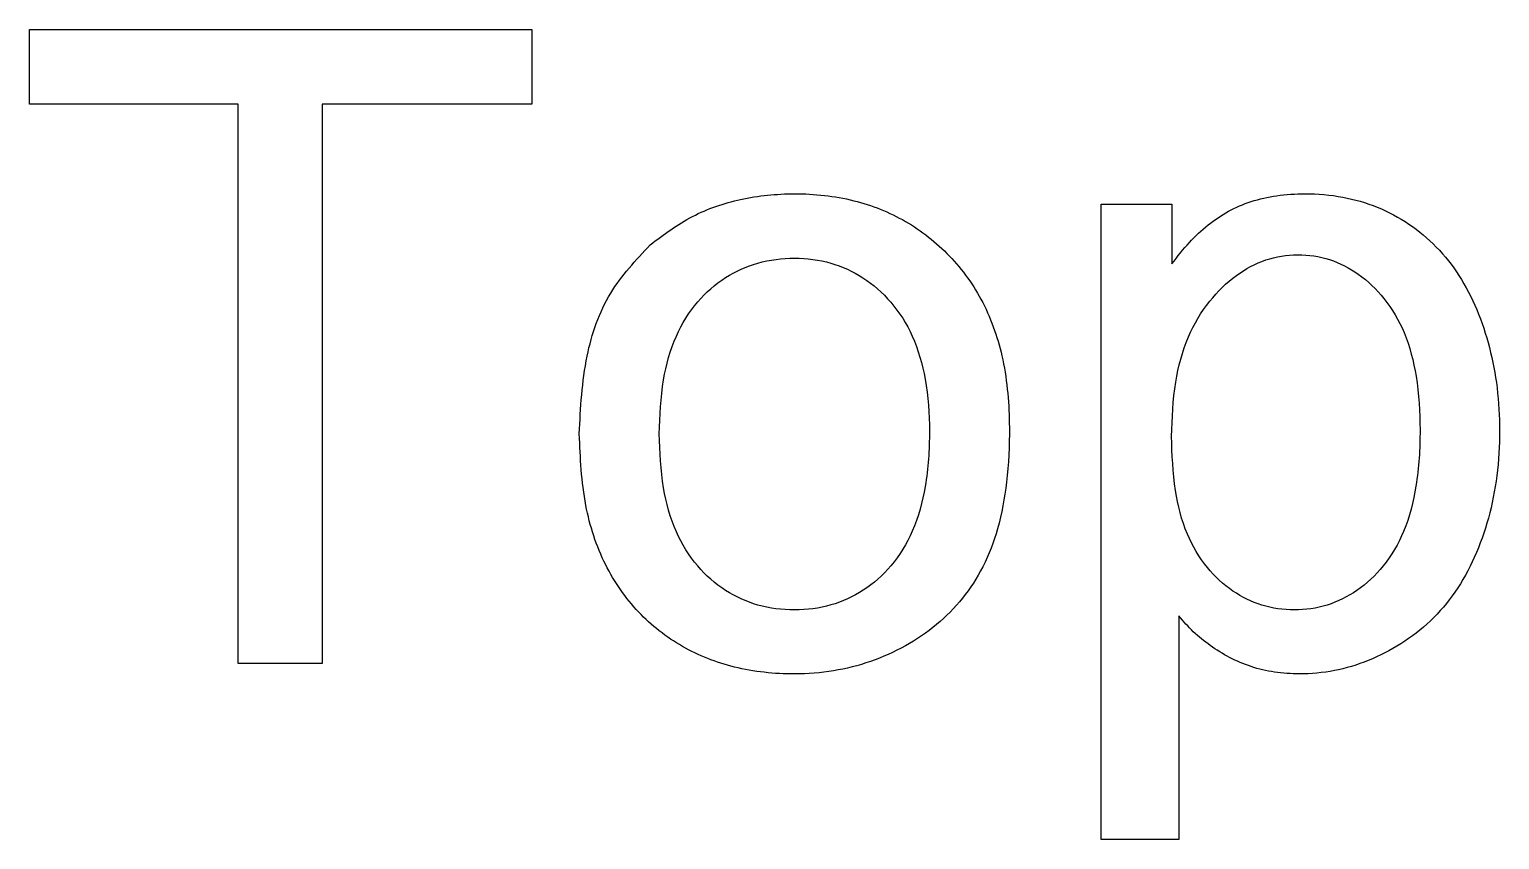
# Model space of a CAD drawing. Extents: x 23 to 811, y 43 to 575.
# Drawn here: x 167.43 to 215.26, y 195.89 to 222.23 of the extents above; entities that cross this region are included whole.
import ezdxf

# ---------------------------------------------------------------- set-up
doc = ezdxf.new("R2010")
doc.units = 0
doc.layers.add('Layer_1', color=7, linetype='CONTINUOUS')

msp = doc.modelspace()

# ---------------------------------------------------------------- linework, layer by layer
at = {"layer": 'Layer_1', "color": 7}
for points in [[(174.226352, 201.6146), (174.226352, 219.797408), (167.434168, 219.797408), (167.434168, 222.230224), (183.774792, 222.230224), (183.774792, 219.797408), (176.95448, 219.797408), (176.95448, 201.6146), (174.226352, 201.6146)], [(202.295104, 195.89116), (202.295104, 216.548976), (204.601352, 216.548976), (204.601352, 214.608344)], [(185.321664, 209.081784), (185.321664, 209.081784)], [(187.923232, 209.081784), (187.923232, 209.081784)], [(204.587296, 208.997408), (204.587296, 208.997408)], [(204.826352, 203.161472), (204.826352, 195.89116), (202.295104, 195.89116)]]:
    msp.add_lwpolyline(points, dxfattribs=at)
for points, knots in [([(187.62792, 215.227096), (188.072687, 215.560148), (188.962873, 216.226741), (190.594709, 216.773352), (192.382864, 216.949085), (194.229155, 216.756672), (195.977631, 216.06533), (197.433394, 214.916747), (198.546628, 213.364571), (199.19821, 211.429402), (199.355887, 209.433081), (199.261148, 207.586914), (198.991873, 206.05253), (198.507378, 204.769548), (197.819533, 203.718038), (196.964837, 202.844498), (195.944053, 202.157274), (194.809613, 201.64994), (193.588811, 201.340561), (192.093311, 201.230468), (190.397865, 201.40509), (188.636457, 202.091019), (187.172231, 203.240728), (186.070482, 204.830497), (185.4208, 206.841516), (185.356183, 208.301738), (185.321664, 209.081784)], [0, 0, 0, 0, 1.658027, 3.318486, 5.081284, 7.022396, 8.830315, 10.645911, 12.511054, 14.480548, 16.692014, 18.479756, 20.018715, 21.346937, 22.56367, 23.761939, 24.989272, 26.232844, 27.473191, 28.746773, 30.716522, 32.534456, 34.343335, 36.218929, 38.254894, 40.589802, 40.589802, 40.589802, 40.589802]), ([(204.601352, 214.608344), (204.783764, 214.846217), (205.13632, 215.305964), (205.759214, 215.880992), (206.431649, 216.339749), (207.18538, 216.663639), (208.028792, 216.849738), (209.032902, 216.912038), (210.145451, 216.819843), (211.294969, 216.488355), (212.330761, 215.934226), (213.236187, 215.180438), (213.984342, 214.233493), (214.552432, 213.120057), (214.960732, 211.888089), (215.20952, 210.565988), (215.288087, 209.163966), (215.20497, 207.738608), (214.932135, 206.348122), (214.479229, 205.071142), (213.853356, 203.932673), (213.043275, 202.972049), (212.073675, 202.227576), (211.012269, 201.684452), (209.894298, 201.349006), (208.857517, 201.251179), (207.945054, 201.313627), (207.176486, 201.490831), (206.47546, 201.791943), (205.848153, 202.181588), (205.285777, 202.630081), (204.978393, 202.985615), (204.826352, 203.161472)], [0, 0, 0, 0, 0.897909, 1.735429, 2.531089, 3.329283, 4.180413, 5.10914, 6.339003, 7.510878, 8.672649, 9.838081, 11.020735, 12.267523, 13.568755, 14.902255, 16.291439, 17.771614, 19.174457, 20.528151, 21.820884, 23.051298, 24.269581, 25.46348, 26.609961, 27.750292, 28.567301, 29.345005, 30.104636, 30.844667, 31.555906, 32.252028, 32.252028, 32.252028, 32.252028]), ([(185.321664, 209.081784), (185.36413, 209.928022), (185.443182, 211.503342), (186.194082, 213.693816), (187.162321, 214.729206), (187.62792, 215.227096)], [0, 0, 0, 0, 2.539517, 4.727454, 6.754155, 6.754155, 6.754155, 6.754155]), ([(187.923232, 209.081784), (187.94518, 208.494987), (187.985751, 207.410284), (188.393819, 205.926453), (189.10332, 204.772274), (190.034662, 203.953159), (191.131694, 203.453405), (192.322198, 203.309637), (193.511777, 203.454104), (194.603795, 203.957676), (195.53426, 204.781178), (196.246377, 205.949981), (196.641023, 207.460081), (196.751087, 209.134587), (196.640291, 210.791299), (196.236314, 212.241781), (195.521281, 213.37808), (194.594886, 214.194188), (193.505852, 214.69535), (192.31989, 214.839741), (191.132125, 214.696551), (190.03538, 214.199692), (189.103428, 213.384702), (188.393459, 212.233795), (187.985663, 210.751997), (187.945156, 209.668315), (187.923232, 209.081784)], [0, 0, 0, 0, 1.757856, 3.249419, 4.560669, 5.764861, 6.917627, 8.12187, 9.318462, 10.467932, 11.673535, 12.994731, 14.511063, 16.308644, 18.012043, 19.472802, 20.776887, 21.981671, 23.128034, 24.317554, 25.521696, 26.673495, 27.875114, 29.183062, 30.672375, 32.429441, 32.429441, 32.429441, 32.429441]), ([(204.587296, 208.997408), (204.607631, 208.410266), (204.644987, 207.3317), (205.019394, 205.862695), (205.68012, 204.733704), (206.534311, 203.943895), (207.517154, 203.454401), (208.587759, 203.308986), (209.667273, 203.458713), (210.671773, 203.966947), (211.548042, 204.78444), (212.230588, 205.954534), (212.605391, 207.478899), (212.709771, 209.181954), (212.606666, 210.868634), (212.236742, 212.340999), (211.57227, 213.483366), (210.723835, 214.295509), (209.748255, 214.80193), (208.693028, 214.956685), (207.627418, 214.791842), (206.63543, 214.247136), (205.758269, 213.390358), (205.05751, 212.204174), (204.650755, 210.690388), (204.609502, 209.589823), (204.587296, 208.997408)], [0, 0, 0, 0, 1.759476, 3.232112, 4.496914, 5.628176, 6.676385, 7.739041, 8.821807, 9.896181, 11.062646, 12.371672, 13.899397, 15.726946, 17.475568, 18.953345, 20.237611, 21.385432, 22.433602, 23.482258, 24.532504, 25.611327, 26.821334, 28.171902, 29.694356, 31.469275, 31.469275, 31.469275, 31.469275])]:
    msp.add_open_spline(points, degree=3, knots=knots, dxfattribs=at)

doc.saveas('drawing.dxf')
